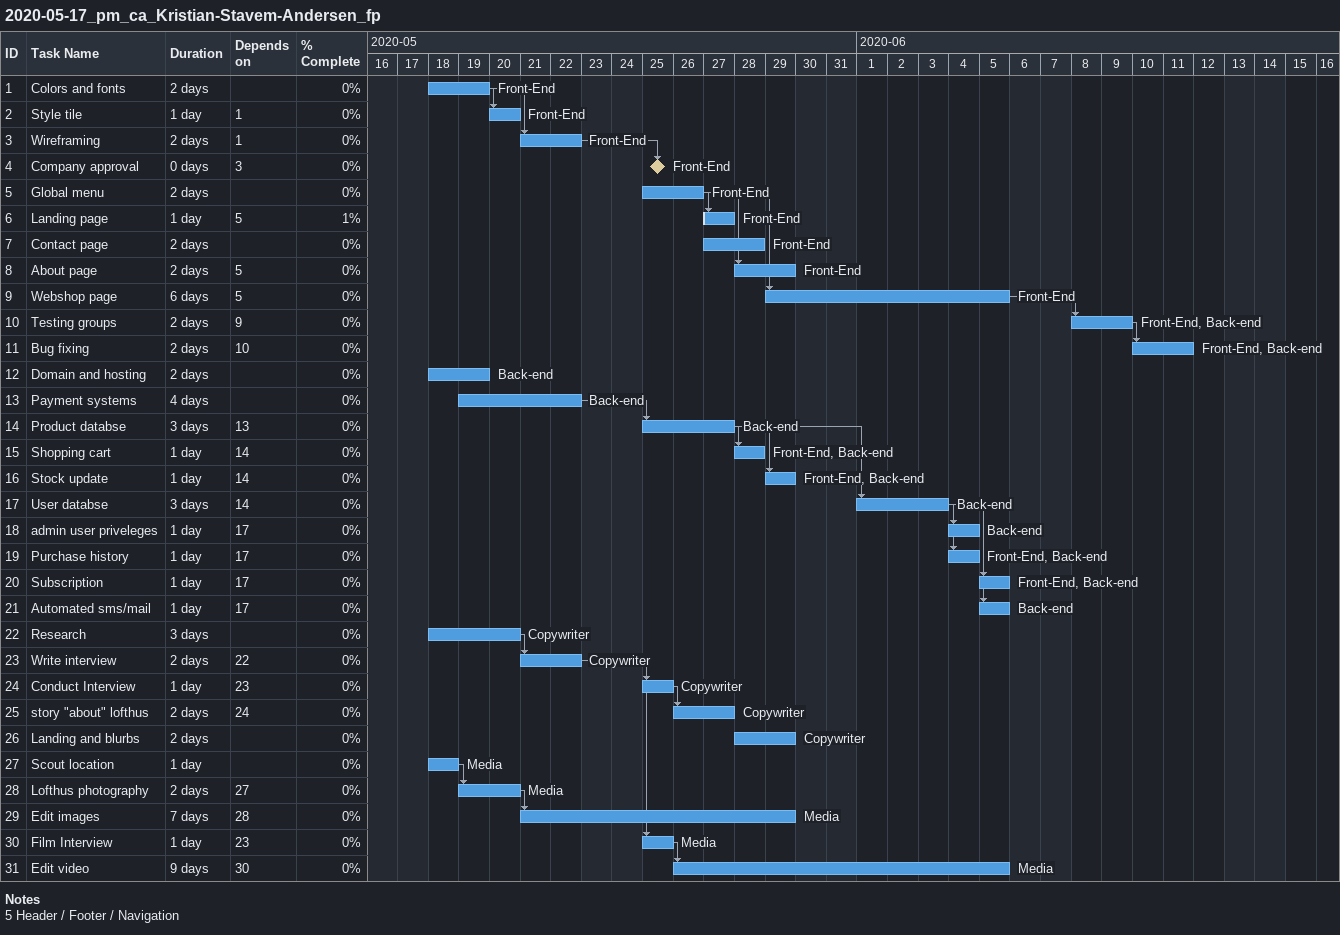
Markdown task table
2020-05-17_pm_ca_Kristian-Stavem-Andersen_fp

| ID | Task | Duration | Start | Finish | Predecessors | Resources | % complete |
|---|---|---|---|---|---|---|---|
| 1 | Colors and fonts | 2d | 2020-05-18 | 2020-05-19 |  | Front-End | 0 |
| 2 | Style tile | 1d | 2020-05-20 | 2020-05-20 | 1 | Front-End | 0 |
| 3 | Wireframing | 2d | 2020-05-21 | 2020-05-22 | 1 | Front-End | 0 |
| 4 | Company approval | 0d | 2020-05-25 | 2020-05-25 | 3 | Front-End | 0 |
| 5 | Global menu | 2d | 2020-05-25 | 2020-05-26 |  | Front-End | 0 |
| 6 | Landing page | 1d | 2020-05-27 | 2020-05-27 | 5 | Front-End | 1 |
| 7 | Contact page | 2d | 2020-05-27 | 2020-05-28 |  | Front-End | 0 |
| 8 | About page | 2d | 2020-05-28 | 2020-05-29 | 5 | Front-End | 0 |
| 9 | Webshop page | 6d | 2020-05-29 | 2020-06-05 | 5 | Front-End | 0 |
| 10 | Testing groups | 2d | 2020-06-08 | 2020-06-09 | 9 | Front-End, Back-end | 0 |
| 11 | Bug fixing | 2d | 2020-06-10 | 2020-06-11 | 10 | Front-End, Back-end | 0 |
| 12 | Domain and hosting | 2d | 2020-05-18 | 2020-05-19 |  | Back-end | 0 |
| 13 | Payment systems | 4d | 2020-05-19 | 2020-05-22 |  | Back-end | 0 |
| 14 | Product databse | 3d | 2020-05-25 | 2020-05-27 | 13 | Back-end | 0 |
| 15 | Shopping cart | 1d | 2020-05-28 | 2020-05-28 | 14 | Front-End, Back-end | 0 |
| 16 | Stock update | 1d | 2020-05-29 | 2020-05-29 | 14 | Front-End, Back-end | 0 |
| 17 | User databse | 3d | 2020-06-01 | 2020-06-03 | 14 | Back-end | 0 |
| 18 | admin user priveleges | 1d | 2020-06-04 | 2020-06-04 | 17 | Back-end | 0 |
| 19 | Purchase history | 1d | 2020-06-04 | 2020-06-04 | 17 | Front-End, Back-end | 0 |
| 20 | Subscription | 1d | 2020-06-05 | 2020-06-05 | 17 | Front-End, Back-end | 0 |
| 21 | Automated sms/mail | 1d | 2020-06-05 | 2020-06-05 | 17 | Back-end | 0 |
| 22 | Research | 3d | 2020-05-18 | 2020-05-20 |  | Copywriter | 0 |
| 23 | Write interview | 2d | 2020-05-21 | 2020-05-22 | 22 | Copywriter | 0 |
| 24 | Conduct Interview | 1d | 2020-05-25 | 2020-05-25 | 23 | Copywriter | 0 |
| 25 | story "about" lofthus | 2d | 2020-05-26 | 2020-05-27 | 24 | Copywriter | 0 |
| 26 | Landing and blurbs | 2d | 2020-05-28 | 2020-05-29 |  | Copywriter | 0 |
| 27 | Scout location | 1d | 2020-05-18 | 2020-05-18 |  | Media | 0 |
| 28 | Lofthus photography | 2d | 2020-05-19 | 2020-05-20 | 27 | Media | 0 |
| 29 | Edit images | 7d | 2020-05-21 | 2020-05-29 | 28 | Media | 0 |
| 30 | Film Interview | 1d | 2020-05-25 | 2020-05-25 | 23 | Media | 0 |
| 31 | Edit video | 9d | 2020-05-26 | 2020-06-05 | 30 | Media | 0 |

Notes
- 5: Header / Footer / Navigation
